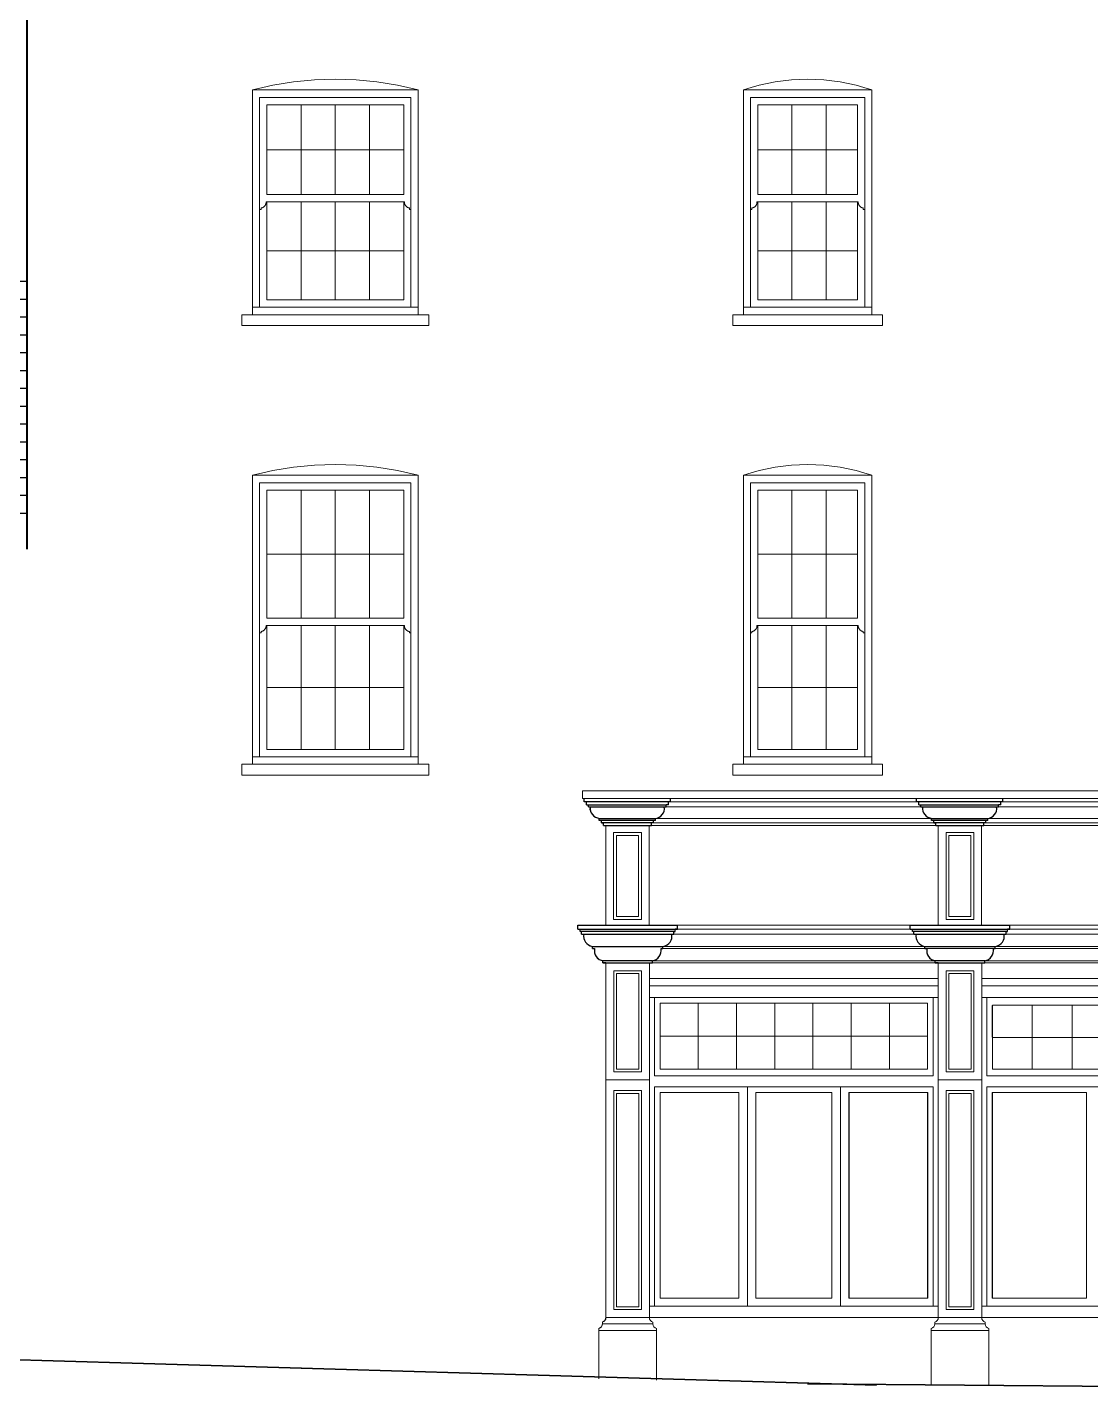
# Model space of a CAD drawing. Header units: millimetres. Extents: x -159872 to 386485, y -250577 to 158966.
# Drawn here: x 271554 to 279006, y 58651 to 68218 of the extents above; entities that cross this region are included whole.
import ezdxf

# ---------------------------------------------------------------- set-up
doc = ezdxf.new("R2010")
doc.units = ezdxf.units.MM
doc.layers.get('0').update_dxf_attribs({"lineweight": 25})
for name, color, linetype, lineweight in [('LDS-details', 4, 'Continuous', 25), ('LDS-elevation', 7, 'Continuous', 9), ('LDS-equipment-kitchen equipment', 3, 'Continuous', 13), ('LDS-ground line', 1, 'Continuous', 35), ('LDS-hatch', 253, 'Continuous', 9), ('LDS-hatch_Hatch', 7, 'Continuous', 5), ('LDS-struct-extg-doors windows', 7, 'Continuous', 9), ('LDS-struct-extg-walls', 1, 'Continuous', 40)]:
    doc.layers.add(name, color=color, linetype=linetype, lineweight=lineweight)

msp = doc.modelspace()

# ---------------------------------------------------------------- hatches: boundary and pattern name
at = {"layer": 'LDS-hatch_Hatch', "linetype": 'Continuous', "lineweight": 25}
h = msp.add_hatch(dxfattribs=at)
h.set_pattern_fill('_USER_1-4', color=41, scale=0.5, angle=315, style=0, pattern_type=2)
h.set_pattern_definition([(360, (355808.48, 52438.79), (-4e-10, 125), [])])
h.paths.add_polyline_path([(271554.13227, 66477.2566), (267871.86947, 66477.2566), (264812.13227, 64710.7165), (271554.13227, 64710.7165)])

# ---------------------------------------------------------------- linework, layer by layer
at = {"color": 7}
for p, q in [((275456.84641, 62790.38203), (275456.84641, 62814.15601)), ((276061.41942, 62790.38203), (276061.41942, 62814.15601)), ((277785.71203, 62790.38203), (277785.71203, 62814.15601)), ((278390.28505, 62790.38203), (278390.28505, 62814.15601))]:
    msp.add_line(p, q, dxfattribs=at)
at = {"layer": 'LDS-details', "color": 7}
for p, q in [((276061.41942, 62790.38203), (275456.84641, 62790.38203)), ((275471.90929, 62770.10607), (275471.90929, 62790.32471)), ((275471.90929, 62770.10607), (275486.81405, 62770.10607)), ((275486.81405, 62755.10607), (275486.81405, 62770.10607)), ((275486.81405, 62770.10607), (276031.45178, 62770.10607)), ((276031.45178, 62755.10607), (276031.45178, 62770.10607)), ((276046.35654, 62770.10607), (276031.45178, 62770.10607)), ((276046.35654, 62770.10607), (276046.35654, 62790.32471)), ((278390.28505, 62790.38203), (277785.71203, 62790.38203)), ((277800.77491, 62770.10607), (277800.77491, 62790.32471)), ((277800.77491, 62770.10607), (277815.67967, 62770.10607)), ((277815.67967, 62755.10607), (277815.67967, 62770.10607)), ((277815.67967, 62770.10607), (278360.31741, 62770.10607)), ((278360.31741, 62755.10607), (278360.31741, 62770.10607)), ((278375.22216, 62770.10607), (278360.31741, 62770.10607)), ((278375.22216, 62770.10607), (278375.22216, 62790.32471)), ((275486.81405, 62755.10607), (276031.45178, 62755.10607)), ((275562.25266, 62660.44865), (275562.25266, 62675.22188)), ((275562.25266, 62675.22188), (275956.01317, 62675.22188)), ((275563.08506, 62662.87354), (275563.08506, 62662.87355)), ((275955.18077, 62662.87354), (275955.18078, 62662.87355)), ((275956.01317, 62660.44865), (275956.01317, 62675.22188)), ((277815.67967, 62755.10607), (278360.31741, 62755.10607)), ((277891.11829, 62660.44865), (277891.11829, 62675.22188)), ((277891.11829, 62675.22188), (278284.87879, 62675.22188)), ((277891.95068, 62662.87354), (277891.95069, 62662.87355)), ((278284.0464, 62662.87354), (278284.0464, 62662.87355)), ((278284.87879, 62660.44865), (278284.87879, 62675.22188)), ((275956.01317, 62660.44865), (275562.25266, 62660.44865)), ((275562.25266, 62660.44865), (275562.25267, 62660.44865)), ((275562.25266, 62660.44865), (275562.25267, 62660.44865)), ((275576.85431, 62645.27191), (275576.85431, 62660.44865)), ((275941.41152, 62645.27191), (275576.85431, 62645.27191)), ((275576.85431, 62645.27191), (275576.85432, 62645.27191)), ((275576.85431, 62645.27191), (275576.85432, 62645.27191)), ((275577.90377, 62645.09517), (275591.26954, 62645.09517)), ((275591.26954, 62625.27191), (275591.26954, 62645.09517)), ((275591.26954, 62625.27191), (275926.99629, 62625.27191)), ((275940.36206, 62645.09517), (275926.99629, 62645.09517)), ((275926.99629, 62625.27191), (275926.99629, 62645.09517)), ((275941.41152, 62645.27191), (275941.41152, 62660.44865)), ((275941.41152, 62645.27191), (275941.41152, 62645.27191)), ((275941.41152, 62645.27191), (275941.41152, 62645.27191)), ((275956.01317, 62660.44865), (275956.01317, 62660.44865)), ((275956.01317, 62660.44865), (275956.01317, 62660.44865)), ((278284.87879, 62660.44865), (277891.11829, 62660.44865)), ((277891.11829, 62660.44865), (277891.11829, 62660.44865)), ((277891.11829, 62660.44865), (277891.11829, 62660.44865)), ((277905.71994, 62645.27191), (277905.71994, 62660.44865)), ((278270.27714, 62645.27191), (277905.71994, 62645.27191)), ((277905.71994, 62645.27191), (277905.71994, 62645.27191)), ((277905.71994, 62645.27191), (277905.71994, 62645.27191)), ((277906.7694, 62645.09517), (277920.13517, 62645.09517)), ((277920.13517, 62625.27191), (277920.13517, 62645.09517)), ((277920.13517, 62625.27191), (278255.86191, 62625.27191)), ((278269.22768, 62645.09517), (278255.86191, 62645.09517)), ((278255.86191, 62625.27191), (278255.86191, 62645.09517)), ((278270.27714, 62645.27191), (278270.27714, 62660.44865)), ((278270.27714, 62645.27191), (278270.27714, 62645.27191)), ((278270.27714, 62645.27191), (278270.27714, 62645.27191)), ((278284.87879, 62660.44865), (278284.87879, 62660.44865)), ((278284.87879, 62660.44865), (278284.87879, 62660.44865)), ((275413.03895, 61926.39825), (276109.22688, 61926.39825)), ((275413.03895, 61899.51499), (275413.03895, 61926.39825)), ((275413.03895, 61899.51499), (276109.22688, 61899.51499)), ((275413.03895, 61899.51499), (275427.94371, 61899.51499)), ((275427.94371, 61881.88106), (275427.94371, 61899.51499)), ((276094.32212, 61881.88106), (276094.32212, 61899.51499)), ((276109.22688, 61899.51499), (276094.32212, 61899.51499)), ((276109.22688, 61899.51499), (276094.32212, 61899.51499)), ((276109.22688, 61899.51499), (276109.22688, 61926.39825)), ((277741.90457, 61926.39825), (278438.0925, 61926.39825)), ((277741.90457, 61899.51499), (277741.90457, 61926.39825)), ((277741.90457, 61899.51499), (278438.0925, 61899.51499)), ((277741.90457, 61899.51499), (277756.80933, 61899.51499)), ((277756.80933, 61881.88106), (277756.80933, 61899.51499)), ((278423.18775, 61881.88106), (278423.18775, 61899.51499)), ((278438.0925, 61899.51499), (278423.18775, 61899.51499)), ((278438.0925, 61899.51499), (278423.18775, 61899.51499)), ((278438.0925, 61899.51499), (278438.0925, 61926.39825)), ((275438.37499, 61881.88106), (275427.94371, 61881.88106)), ((275438.37499, 61864.66723), (275438.37499, 61881.88106)), ((276083.89084, 61881.88106), (275438.37499, 61881.88106)), ((275438.37499, 61864.66723), (276083.89084, 61864.66723)), ((276083.89084, 61864.66723), (276083.89084, 61881.88106)), ((276083.89084, 61881.88106), (276094.32212, 61881.88106)), ((277767.24061, 61881.88106), (277756.80933, 61881.88106)), ((277767.24061, 61864.66723), (277767.24061, 61881.88106)), ((278412.75646, 61881.88106), (277767.24061, 61881.88106)), ((277767.24061, 61864.66723), (278412.75646, 61864.66723)), ((278412.75646, 61864.66723), (278412.75646, 61881.88106)), ((278412.75646, 61881.88106), (278423.18775, 61881.88106)), ((275512.40898, 61777.78304), (276008.45222, 61777.78304)), ((275513.81361, 61762.78304), (275513.81361, 61777.78304)), ((275513.81361, 61762.78304), (275513.81361, 61762.78304)), ((275513.81361, 61762.78304), (275513.81361, 61762.78304)), ((275513.81361, 61762.78304), (275528.90282, 61762.78304)), ((275995.08645, 61762.78304), (276008.45222, 61762.78304)), ((276008.45222, 61762.78304), (276008.45222, 61777.78304)), ((276008.45222, 61762.78304), (276008.45223, 61762.78304)), ((276008.45222, 61762.78304), (276008.45223, 61762.78304)), ((277841.2746, 61777.78304), (278337.31784, 61777.78304)), ((277842.67923, 61762.78304), (277842.67923, 61777.78304)), ((277842.67923, 61762.78304), (277842.67924, 61762.78304)), ((277842.67923, 61762.78304), (277842.67924, 61762.78304)), ((277842.67923, 61762.78304), (277857.76844, 61762.78304)), ((278323.95207, 61762.78304), (278337.31784, 61762.78304)), ((278337.31784, 61762.78304), (278337.31784, 61777.78304)), ((278337.31784, 61762.78304), (278337.31785, 61762.78304)), ((278337.31784, 61762.78304), (278337.31785, 61762.78304)), ((275544.55547, 61692.50048), (275544.55548, 61692.50048)), ((275587.71324, 61662.36104), (275587.71324, 61677.36104)), ((275934.24948, 61677.36104), (275587.71324, 61677.36104)), ((275587.71324, 61662.36104), (275934.55259, 61662.36104)), ((275607.99919, 61662.36104), (275589.61096, 61662.36104)), ((275934.55259, 61662.36104), (275934.55259, 61677.36104)), ((275977.71036, 61692.50048), (275977.71037, 61692.50048)), ((277873.42109, 61692.50048), (277873.4211, 61692.50048)), ((277916.57887, 61662.36104), (277916.57887, 61677.36104)), ((278263.11511, 61677.36104), (277916.57887, 61677.36104)), ((277916.57887, 61662.36104), (278263.41821, 61662.36104)), ((277936.86481, 61662.36104), (277918.47658, 61662.36104)), ((278263.41821, 61662.36104), (278263.41821, 61677.36104)), ((278306.57598, 61692.50048), (278306.57599, 61692.50048))]:
    msp.add_line(p, q, dxfattribs=at)
for centre, radius, start, end in [((275568.57739, 62745.79562), 70.57871, 172.419683972, 265.35578731), ((275948.11521, 62745.18939), 70.53762, 275.117067321, 8.081822491), ((277897.44302, 62745.79562), 70.57871, 172.419683972, 265.35578731), ((278276.98083, 62745.18939), 70.53762, 275.117067321, 8.081822491), ((275527.26289, 61851.2974), 75, 169.73131448, 259.731314479), ((275996.66449, 61851.64362), 75, 279.999999999, 9.999999999), ((277856.12852, 61851.2974), 75, 169.73131448, 259.731314479), ((278325.53011, 61851.64362), 75, 279.999999999, 9.999999999), ((275601.2899, 61749.66374), 73.56634, 169.72733108, 260.648644312), ((275922.6383, 61750.00529), 73.56634, 279.081130264, 10.002443498), ((277930.15552, 61749.66374), 73.56634, 169.72733108, 260.648644312), ((278251.50392, 61750.00529), 73.56634, 279.081130264, 10.002443498)]:
    msp.add_arc(centre, radius, start, end, dxfattribs=at)
at = {"layer": 'LDS-elevation', "lineweight": 18, "flags": 128}
for points in [[(284705.13227, 62869.15601), (275443.58924, 62869.15601), (275443.58924, 62814.15601), (275456.84641, 62814.15601), (275456.84641, 62790.38203), (275471.90929, 62790.32471), (275471.90929, 62770.10607), (275486.81405, 62770.10607), (275486.81405, 62755.10607), (275498.61548, 62755.10607), (275496.22041, 62737.10871), (275502.80741, 62720.1897), (275513.64051, 62701.48656), (275534.78198, 62680.3451), (275562.86277, 62675.44865), (275562.25266, 62660.44865), (275576.85431, 62660.44865), (275577.90377, 62645.09517), (275591.26954, 62645.09517), (275591.26954, 62625.27191), (275607.99919, 62625.27191), (275607.99919, 61926.39825), (275413.03895, 61926.39825), (275413.03895, 61899.51499), (275427.94371, 61899.51499), (275427.94371, 61881.88106), (275438.37499, 61881.88106), (275438.37499, 61864.66723), (275453.4642, 61864.66723), (275453.4642, 61837.92757), (275465.62543, 61808.56774), (275484.53324, 61789.65994), (275513.81361, 61777.78304), (275513.81361, 61762.78304), (275528.90282, 61762.78304), (275528.90282, 61736.54445), (275541.16665, 61707.27033), (275558.89649, 61689.5405), (275587.71324, 61677.36104), (275587.71324, 61662.36104), (275607.99919, 61662.36104), (275608.99919, 59178.57844), (275602.02642, 59158.07415), (275583.99919, 59146.07147), (275583.99919, 59133.57844), (275577.02642, 59113.07415), (275558.99919, 59101.07147), (275558.99919, 58761.57266), (277287.73569, 58710.55823), (277655.73396, 58707.62589), (279962.57881, 58689.24416)], [(275443.58924, 62869.15601), (275443.58924, 62814.15601), (275456.84641, 62814.15601), (275456.84641, 62790.38203), (275471.90929, 62790.32471), (275471.90929, 62770.10607), (275486.81405, 62770.10607), (275486.81405, 62755.10607), (275498.61548, 62755.10607)]]:
    msp.add_lwpolyline(points, dxfattribs=at)
for points in [[(275988.26664, 61380.88016), (277862.86481, 61380.88016), (277862.86481, 60917.1484), (275988.26664, 60917.1484)], [(280548.25376, 60923.09877), (278317.13537, 60917.69819), (278316.05477, 61364.12396), (280547.17316, 61369.52454)], [(275988.26664, 60754.30042), (276540.26664, 60754.30042), (276540.26664, 59313.57844), (275988.26664, 59313.57844)], [(276660.26664, 60754.30042), (277192.26664, 60754.30042), (277192.26664, 59313.57844), (276660.26664, 59313.57844)], [(277312.26664, 60754.30042), (277864.26664, 60754.30042), (277864.26664, 59313.57844), (277312.26664, 59313.57844)], [(278315.73043, 60754.30042), (278975.79893, 60754.30042), (278975.79893, 59313.57844), (278315.73043, 59313.57844)]]:
    msp.add_lwpolyline(points, close=True, dxfattribs=at)
at = {"layer": 'LDS-equipment-kitchen equipment', "color": 7}
for centre, radius, start, end in [((273712.13102, 65574.04689), 2280.16667, 75.263897857, 104.736102143), ((277022.13124, 66466.71227), 1387.50129, 71.075364483, 108.924635517), ((273712.13124, 62873.98519), 2280.16667, 75.263897857, 104.736102143), ((277022.13146, 63766.65057), 1387.50129, 71.075364483, 108.924635517)]:
    msp.add_arc(centre, radius, start, end, dxfattribs=at)
at = {"layer": 'LDS-ground line', "color": 7}
for p, q in [((261311.13227, 59182.0224), (277505.88601, 58704.12068)), ((277022.13205, 58712.67465), (284705.13227, 58651.45388))]:
    msp.add_line(p, q, dxfattribs=at)
at = {"layer": 'LDS-hatch', "color": 7}
for p, q in [((276061.41942, 62814.15601), (283259.8082, 62814.15601)), ((276061.41942, 62814.15601), (284705.75599, 62814.15601)), ((276061.41942, 62790.38203), (277785.71203, 62790.38203)), ((278390.28505, 62790.38203), (284828.16777, 62790.38203)), ((275956.01317, 62675.22188), (283289.4408, 62675.22188)), ((276017.95227, 62755.10607), (283214.00218, 62755.10607)), ((275926.99629, 62625.27191), (283318.45768, 62625.27191)), ((275941.41152, 62645.27191), (277906.7694, 62645.09517)), ((278270.27714, 62645.27191), (284708.80751, 62644.69292)), ((276094.32212, 61899.51499), (277741.90457, 61899.51499)), ((276109.22688, 61926.39825), (277741.90457, 61926.39825)), ((278438.0925, 61926.39825), (280460.44717, 61926.39825)), ((278438.0925, 61899.51499), (284805.31275, 61899.51499)), ((276070.52507, 61864.66723), (283165.56312, 61864.66723)), ((276008.45222, 61762.80901), (284812.85197, 61762.80901)), ((276009.6881, 61777.78304), (277842.75868, 61777.4987)), ((278338.55372, 61777.78304), (284719.44284, 61776.79327)), ((275934.24976, 61677.36109), (277918.20185, 61677.07507)), ((275934.55259, 61662.36104), (280639.41229, 61662.36104)), ((278263.41821, 61677.36104), (284645.54321, 61676.44096)), ((275913.26664, 61553.9559), (277937.86481, 61553.9559)), ((278242.13227, 61553.9559), (280622.73043, 61553.9559)), ((275913.26664, 61502.94151), (277937.86481, 61502.94151)), ((278242.13227, 61502.94151), (280622.73043, 61502.94151))]:
    msp.add_line(p, q, dxfattribs=at)
at = {"layer": 'LDS-hatch', "color": 7, "flags": 128}
for points in [[(275857.26664, 61967.9651), (275662.99919, 61967.9651), (275662.99919, 62576.19321), (275857.26664, 62576.19321)], [(278186.13227, 61967.9651), (277991.86481, 61967.9651), (277991.86481, 62576.19321), (278186.13227, 62576.19321)], [(275837.26664, 61987.9651), (275682.99919, 61987.9651), (275682.99919, 62556.19321), (275837.26664, 62556.19321)], [(278166.13227, 61987.9651), (278011.86481, 61987.9651), (278011.86481, 62556.19321), (278166.13227, 62556.19321)], [(275858.26664, 60898.70708), (275663.99919, 60898.70708), (275663.99919, 61607.36104), (275858.26664, 61607.36104)], [(275838.26664, 60918.70708), (275683.99919, 60918.70708), (275683.99919, 61587.36104), (275838.26664, 61587.36104)], [(278187.13227, 60898.70708), (277992.86481, 60898.70708), (277992.86481, 61607.36104), (278187.13227, 61607.36104)], [(278167.13227, 60918.70708), (278012.86481, 60918.70708), (278012.86481, 61587.36104), (278167.13227, 61587.36104)], [(275858.26664, 59233.57844), (275663.99919, 59233.57844), (275663.99919, 60768.70708), (275858.26664, 60768.70708)], [(275838.26664, 59253.57844), (275683.99919, 59253.57844), (275683.99919, 60748.70708), (275838.26664, 60748.70708)], [(278187.13227, 59233.57844), (277992.86481, 59233.57844), (277992.86481, 60768.70708), (278187.13227, 60768.70708)], [(278167.13227, 59253.57844), (278012.86481, 59253.57844), (278012.86481, 60748.70708), (278167.13227, 60748.70708)]]:
    msp.add_lwpolyline(points, close=True, dxfattribs=at)
at = {"layer": 'LDS-struct-extg-doors windows', "color": 7}
for p, q in [((273132.13102, 67779.21356), (273132.12991, 66204.21356)), ((273132.13102, 67779.19931), (273132.12991, 66204.21356)), ((273132.13102, 67779.19931), (273132.12991, 66204.21356)), ((274292.13102, 67779.21356), (273132.13102, 67779.21356)), ((274292.13102, 67779.20643), (273132.13102, 67779.19931)), ((274292.13102, 67779.20643), (273132.13102, 67779.19931)), ((274292.13102, 67779.21356), (274292.12991, 66204.21356)), ((274292.12991, 66204.22068), (274292.13102, 67779.20643)), ((274292.13102, 67779.20643), (274292.12991, 66204.22068)), ((276572.13102, 67779.21356), (276572.12991, 66204.21356)), ((276572.13102, 67779.19931), (276572.12991, 66204.21356)), ((276572.13102, 67779.19931), (276572.12991, 66204.21356)), ((277472.13145, 67779.21356), (276572.13102, 67779.21356)), ((277472.13145, 67779.20643), (276572.13102, 67779.19931)), ((277472.13145, 67779.20643), (276572.13102, 67779.19931)), ((277472.13145, 67779.21356), (277472.13034, 66204.21356)), ((277472.13034, 66204.22068), (277472.13145, 67779.20643)), ((277472.13145, 67779.20643), (277472.13034, 66204.22068)), ((273182.13102, 67727.02581), (273182.12991, 66256.38706)), ((273182.13102, 67727.02581), (274242.13102, 67727.03293)), ((273232.13102, 67674.85231), (274192.13102, 67674.85943)), ((273232.13102, 67674.85231), (273232.13124, 67046.42123)), ((273472.13102, 67674.85943), (273472.13124, 67046.42835)), ((273712.13102, 67674.85943), (273712.13124, 67046.42835)), ((273952.13102, 67674.85943), (273952.13124, 67046.42835)), ((274192.13102, 67674.85943), (274192.13124, 67046.42835)), ((274242.13102, 67727.03293), (274242.12991, 66256.39418)), ((276622.13102, 67727.02581), (276622.12991, 66256.38706)), ((276622.13102, 67727.02581), (277422.13145, 67727.03293)), ((276672.13102, 67674.85231), (277372.13145, 67674.85943)), ((276672.13102, 67674.85231), (276672.13124, 67046.42123)), ((276912.13102, 67674.85943), (276912.13124, 67046.42835)), ((277152.13102, 67674.85943), (277152.13124, 67046.42835)), ((277372.13145, 67674.85943), (277372.13167, 67046.42835)), ((277422.13145, 67727.03293), (277422.13034, 66256.39418)), ((273232.13113, 67360.63677), (274192.13113, 67360.64389)), ((276672.13113, 67360.63677), (277372.13156, 67360.64389)), ((273227.13124, 66994.24773), (274197.13124, 66994.25485)), ((273227.13124, 66994.24773), (273227.13124, 66989.03038)), ((273232.13124, 66994.24773), (273232.12991, 66308.56056)), ((273232.13124, 67046.42123), (274192.13124, 67046.42835)), ((273472.13124, 66994.24773), (273472.12991, 66308.56056)), ((273712.13124, 66994.24773), (273712.12991, 66308.56056)), ((273952.13124, 66994.24773), (273952.12991, 66308.56056)), ((274192.13124, 66994.25485), (274192.12991, 66308.56768)), ((274197.13124, 66994.25485), (274197.13124, 66989.0375)), ((276667.13124, 66994.24773), (277377.13167, 66994.25485)), ((276667.13124, 66994.24773), (276667.13124, 66989.03038)), ((276672.13124, 66994.24773), (276672.12991, 66308.56056)), ((276672.13124, 67046.42123), (277372.13167, 67046.42835)), ((276912.13124, 66994.24773), (276912.12991, 66308.56056)), ((277152.13124, 66994.24773), (277152.12991, 66308.56056)), ((277372.13167, 66994.25485), (277372.13034, 66308.56768)), ((277377.13167, 66994.25485), (277377.13167, 66989.0375)), ((273182.13124, 66942.07423), (273192.13124, 66942.07423)), ((273192.13124, 66952.50893), (273192.13124, 66942.07423)), ((274232.13124, 66952.51605), (274232.13124, 66942.08135)), ((274242.13124, 66942.08135), (274232.13124, 66942.08135)), ((276622.13124, 66942.07423), (276632.13124, 66942.07423)), ((276632.13124, 66952.50893), (276632.13124, 66942.07423)), ((277412.13167, 66952.51605), (277412.13167, 66942.08135)), ((277422.13167, 66942.08135), (277412.13167, 66942.08135)), ((273232.13057, 66651.40414), (274192.13057, 66651.41127)), ((276672.13057, 66651.40414), (277372.13101, 66651.41127)), ((273232.12991, 66308.56056), (274192.12991, 66308.56768)), ((276672.12991, 66308.56056), (277372.13034, 66308.56768)), ((273057.12991, 66204.21356), (273057.12991, 66129.21356)), ((274367.12991, 66204.21356), (273057.12991, 66204.21356)), ((273132.12991, 66256.38706), (274292.12991, 66256.39418)), ((273132.12991, 66204.21356), (274292.12991, 66204.22068)), ((273132.12991, 66204.21356), (274292.12991, 66204.22068)), ((274367.12991, 66204.21356), (274367.12991, 66129.21356)), ((276497.12991, 66204.21356), (276497.12991, 66129.21356)), ((277547.13034, 66204.21356), (276497.12991, 66204.21356)), ((276572.12991, 66256.38706), (277472.13034, 66256.39418)), ((276572.12991, 66204.21356), (277472.13034, 66204.22068)), ((276572.12991, 66204.21356), (277472.13034, 66204.22068)), ((277547.13034, 66204.21356), (277547.13034, 66129.21356)), ((274367.12991, 66129.21356), (273057.12991, 66129.21356)), ((277547.13034, 66129.21356), (276497.12991, 66129.21356)), ((273132.13124, 65079.15186), (273132.13124, 63054.15542)), ((274292.13124, 65079.15186), (273132.13124, 65079.15186)), ((274292.13124, 65079.14473), (273132.13124, 65079.13761)), ((274292.13124, 65079.14473), (273132.13124, 65079.13761)), ((273132.13124, 65079.13761), (273132.13124, 63054.15542)), ((273132.13124, 65079.13761), (273132.13124, 63054.15542)), ((274292.13124, 65079.15186), (274292.13124, 63054.15542)), ((274292.13124, 63054.16255), (274292.13124, 65079.14473)), ((274292.13124, 65079.14473), (274292.13124, 63054.16255)), ((276572.13124, 65079.15186), (276572.13124, 63054.15542)), ((277472.13167, 65079.15186), (276572.13124, 65079.15186)), ((277472.13167, 65079.14473), (276572.13124, 65079.13761)), ((277472.13167, 65079.14473), (276572.13124, 65079.13761)), ((276572.13124, 65079.13761), (276572.13124, 63054.15542)), ((276572.13124, 65079.13761), (276572.13124, 63054.15542)), ((277472.13167, 65079.15186), (277472.13167, 63054.15542)), ((277472.13167, 63054.16255), (277472.13167, 65079.14473)), ((277472.13167, 65079.14473), (277472.13167, 63054.16255)), ((273182.13124, 65026.96411), (274242.13124, 65026.97123)), ((273182.13124, 65026.96411), (273182.13124, 63106.32892)), ((273232.13124, 64974.79061), (274192.13124, 64974.79773)), ((273232.13124, 64974.79061), (273232.13124, 64078.99298)), ((273472.13124, 64974.79773), (273472.13124, 64079.0001)), ((273712.13124, 64974.79773), (273712.13124, 64079.0001)), ((273952.13124, 64974.79773), (273952.13124, 64079.0001)), ((274192.13124, 64974.79773), (274192.13124, 64079.0001)), ((274242.13124, 65026.97123), (274242.13124, 63106.33605)), ((276622.13124, 65026.96411), (277422.13167, 65026.97123)), ((276622.13124, 65026.96411), (276622.13124, 63106.32892)), ((276672.13124, 64974.79061), (277372.13167, 64974.79773)), ((276672.13124, 64974.79061), (276672.13124, 64078.99298)), ((276912.13124, 64974.79773), (276912.13124, 64079.0001)), ((277152.13124, 64974.79773), (277152.13124, 64079.0001)), ((277372.13167, 64974.79773), (277372.13167, 64079.0001)), ((277422.13167, 65026.97123), (277422.13167, 63106.33605)), ((273232.13124, 64526.89179), (274192.13124, 64526.89892)), ((276672.13124, 64526.89179), (277372.13167, 64526.89892)), ((273227.13124, 64026.81948), (274197.13124, 64026.8266)), ((273227.13124, 64026.81948), (273227.13124, 64021.60213)), ((273232.13124, 64078.99298), (274192.13124, 64079.0001)), ((273232.13124, 64026.81948), (273232.13124, 63158.50242)), ((273472.13124, 64026.81948), (273472.13124, 63158.50242)), ((273712.13124, 64026.81948), (273712.13124, 63158.50242)), ((273952.13124, 64026.81948), (273952.13124, 63158.50242)), ((274192.13124, 64026.8266), (274192.13124, 63158.50955)), ((274197.13124, 64026.8266), (274197.13124, 64021.60925)), ((276667.13124, 64026.81948), (277377.13167, 64026.8266)), ((276667.13124, 64026.81948), (276667.13124, 64021.60213)), ((276672.13124, 64078.99298), (277372.13167, 64079.0001)), ((276672.13124, 64026.81948), (276672.13124, 63158.50242)), ((276912.13124, 64026.81948), (276912.13124, 63158.50242)), ((277152.13124, 64026.81948), (277152.13124, 63158.50242)), ((277372.13167, 64026.8266), (277372.13167, 63158.50955)), ((277377.13167, 64026.8266), (277377.13167, 64021.60925)), ((273182.13124, 63974.64598), (273192.13124, 63974.64598)), ((273192.13124, 63985.08068), (273192.13124, 63974.64598)), ((274232.13124, 63985.0878), (274232.13124, 63974.6531)), ((274242.13124, 63974.6531), (274232.13124, 63974.6531)), ((276622.13124, 63974.64598), (276632.13124, 63974.64598)), ((276632.13124, 63985.08068), (276632.13124, 63974.64598)), ((277412.13167, 63985.0878), (277412.13167, 63974.6531)), ((277422.13167, 63974.6531), (277412.13167, 63974.6531)), ((273232.13124, 63592.66095), (274192.13124, 63592.66807)), ((276672.13124, 63592.66095), (277372.13167, 63592.66807)), ((273232.13124, 63158.50242), (274192.13124, 63158.50955)), ((276672.13124, 63158.50242), (277372.13167, 63158.50955)), ((273057.13124, 63054.15542), (273057.13124, 62979.15542)), ((274367.13124, 63054.15542), (273057.13124, 63054.15542)), ((273132.13124, 63106.32892), (274292.13124, 63106.33605)), ((273132.13124, 63054.15542), (274292.13124, 63054.16255)), ((273132.13124, 63054.15542), (274292.13124, 63054.16255)), ((274367.13124, 63054.15542), (274367.13124, 62979.15542)), ((276497.13124, 63054.15542), (276497.13124, 62979.15542)), ((277547.13167, 63054.15542), (276497.13124, 63054.15542)), ((276572.13124, 63106.32892), (277472.13167, 63106.33605)), ((276572.13124, 63054.15542), (277472.13167, 63054.16255)), ((276572.13124, 63054.15542), (277472.13167, 63054.16255)), ((277547.13167, 63054.15542), (277547.13167, 62979.15542)), ((274367.13124, 62979.15542), (273057.13124, 62979.15542)), ((277547.13167, 62979.15542), (276497.13124, 62979.15542)), ((275443.58924, 62869.15601), (284705.13227, 62869.15601)), ((275443.58924, 62814.15601), (275443.58924, 62869.15601)), ((275456.84641, 62814.15601), (276061.41942, 62814.15601)), ((277785.71203, 62814.15601), (278390.28505, 62814.15601)), ((275607.99919, 61926.39825), (275607.99919, 62625.27191)), ((275912.26664, 61926.39825), (275912.26664, 62625.27191)), ((277936.86481, 61926.39825), (277936.86481, 62625.27191)), ((278241.13227, 61926.39825), (278241.13227, 62625.27191)), ((275608.99919, 59178.57844), (275608.99919, 61662.36104)), ((275913.26664, 59178.57844), (275913.26664, 61662.36104)), ((277937.86481, 59178.57844), (277937.86481, 61662.36104)), ((278242.13227, 59178.57844), (278242.13227, 61662.36104)), ((275913.26664, 61420.88016), (277937.86481, 61420.88016)), ((275948.26664, 60872.1484), (275948.26664, 61420.88016)), ((277902.86481, 60872.1484), (277902.86481, 61420.88016)), ((280622.73043, 61420.88016), (278242.13227, 61420.88016)), ((278277.13227, 61420.88016), (280587.73043, 61420.88016)), ((278277.13227, 60872.1484), (278277.13227, 61420.88016)), ((275988.26664, 60917.1484), (275988.26664, 61380.88016)), ((275988.26664, 61380.88016), (277862.86481, 61380.88016)), ((275988.26664, 60917.1484), (275988.26664, 61380.88016)), ((276256.12379, 60917.1484), (276256.12379, 61380.88016)), ((276523.98093, 60917.1484), (276523.98093, 61380.88016)), ((276791.83807, 60917.1484), (276791.83807, 61380.88016)), ((277059.69521, 60917.1484), (277059.69521, 61380.88016)), ((277327.55236, 60917.1484), (277327.55236, 61380.88016)), ((277595.4095, 60917.1484), (277595.4095, 61380.88016)), ((277862.86481, 60917.1484), (277862.86481, 61380.88016)), ((278317.13227, 60917.1484), (278317.13227, 61366.82672)), ((278317.13227, 61366.82672), (280547.73043, 61366.82672)), ((278317.13227, 60917.1484), (278317.13227, 61366.82672)), ((278596.00727, 60922.1484), (278596.00727, 61366.82672)), ((278874.88227, 60922.1484), (278874.88227, 61366.82672)), ((275988.26664, 61149.01428), (277862.86481, 61149.01428)), ((278317.13227, 61139.30042), (280547.73043, 61139.30042)), ((275608.99919, 60843.56268), (275913.26664, 60843.56268)), ((275948.26664, 60872.1484), (277902.86481, 60872.1484)), ((275988.26664, 60917.1484), (277862.86481, 60917.1484)), ((277937.86481, 60843.56268), (278242.13227, 60843.56268)), ((278277.13227, 60872.1484), (280587.73043, 60872.1484)), ((278317.13227, 60917.1484), (280547.73043, 60917.1484)), ((275948.26664, 60794.30042), (277902.86481, 60794.30042)), ((275948.26664, 59258.57844), (275948.26664, 60794.30042)), ((275988.26664, 60754.30042), (276540.26664, 60754.30042)), ((275988.26664, 59313.57844), (275988.26664, 60754.30042)), ((276540.26664, 60754.30042), (276540.26664, 59313.57844)), ((276600.26664, 60794.30042), (276600.26664, 59258.57844)), ((276660.26664, 60754.30042), (276660.26664, 59313.57844)), ((276660.26664, 60754.30042), (277192.26664, 60754.30042)), ((277192.26664, 59313.57844), (277192.26664, 60754.30042)), ((277252.26664, 59258.57844), (277252.26664, 60794.30042)), ((277311.86481, 60754.30042), (277311.86481, 59313.57844)), ((277862.86481, 60754.30042), (277311.86481, 60754.30042)), ((277862.86481, 59313.57844), (277862.86481, 60754.30042)), ((277902.86481, 59258.57844), (277902.86481, 60794.30042)), ((278277.13227, 60794.30042), (280587.73043, 60794.30042)), ((278277.13227, 59258.57844), (278277.13227, 60794.30042)), ((278317.13227, 60754.30042), (278975.79893, 60754.30042)), ((278317.13227, 59313.57844), (278317.13227, 60754.30042)), ((278975.79893, 60754.30042), (278975.79893, 59313.57844)), ((275988.26664, 59313.57844), (276540.26664, 59313.57844)), ((276660.26664, 59313.57844), (277192.26664, 59313.57844)), ((277862.86481, 59313.57844), (277311.86481, 59313.57844)), ((278317.13227, 59313.57844), (278975.79893, 59313.57844)), ((275913.26664, 59258.57844), (277937.86481, 59258.57844)), ((278242.13227, 59258.57844), (280622.73043, 59258.57844)), ((275583.99919, 59146.07147), (275583.99919, 59133.57844)), ((275583.99919, 59146.07147), (275583.99919, 59133.57844)), ((275583.99919, 59133.57844), (275938.26664, 59133.57844)), ((275608.99919, 59178.57844), (275913.26664, 59178.57844)), ((275913.26664, 59178.57844), (277937.86481, 59178.57844)), ((275938.26664, 59146.07147), (275938.26664, 59133.57844)), ((277912.86481, 59146.07147), (277912.86481, 59133.57844)), ((277912.86481, 59133.57844), (278267.13227, 59133.57844)), ((277937.86481, 59178.57844), (278242.13227, 59178.57844)), ((278242.13227, 59178.57844), (280622.73043, 59178.57844)), ((278267.13227, 59146.07147), (278267.13227, 59133.57844)), ((275558.99919, 59087.6374), (275558.99919, 59101.07147)), ((275558.99919, 59087.6374), (275558.99919, 58748.58118)), ((275963.26664, 59087.6374), (275558.99919, 59087.6374)), ((275608.99919, 59087.6374), (275963.26664, 59087.6374)), ((275876.39252, 59087.6374), (275876.39253, 59087.63741)), ((275963.26664, 59101.07147), (275963.26664, 59087.6374)), ((275963.26664, 59087.6374), (275963.26664, 58739.34904)), ((277887.86481, 59087.6374), (277887.86481, 59101.07147)), ((277887.86481, 59087.6374), (277887.86481, 58705.77619)), ((278292.13227, 59087.6374), (277887.86481, 59087.6374)), ((277937.86481, 59087.6374), (278292.13227, 59087.6374)), ((278205.25815, 59087.6374), (278205.25815, 59087.63741)), ((278292.13227, 59101.07147), (278292.13227, 59087.6374)), ((278292.13227, 59087.6374), (278292.13227, 58702.55485))]:
    msp.add_line(p, q, dxfattribs=at)
at = {"layer": 'LDS-struct-extg-doors windows', "color": 7, "flags": 128}
for points in [[(275607.99919, 61926.39825), (275607.99919, 62625.27191), (275912.26664, 62625.27191), (275912.26664, 61926.39825)], [(277936.86481, 61926.39825), (277936.86481, 62625.27191), (278241.13227, 62625.27191), (278241.13227, 61926.39825)]]:
    msp.add_lwpolyline(points, dxfattribs=at)
for points in [[(275913.26664, 60843.56268), (275608.99919, 60843.56268), (275608.99919, 61662.36104), (275913.26664, 61662.36104)], [(278242.13227, 60843.56268), (277937.86481, 60843.56268), (277937.86481, 61662.36104), (278242.13227, 61662.36104)], [(275913.26664, 59178.57844), (275608.99919, 59178.57844), (275608.99919, 60843.56268), (275913.26664, 60843.56268)], [(278242.13227, 59178.57844), (277937.86481, 59178.57844), (277937.86481, 60843.56268), (278242.13227, 60843.56268)]]:
    msp.add_lwpolyline(points, close=True, dxfattribs=at)
at = {"layer": 'LDS-struct-extg-doors windows', "color": 7}
for centre, start, end in [((275550.36513, 59133.57844), 284.87468854, 0), ((275575.36513, 59178.57844), 284.87468854, 0), ((275946.9007, 59178.57844), 180, 255.125311453), ((275971.9007, 59133.57844), 180, 255.125311453), ((277879.23075, 59133.57844), 284.87468854, 0), ((277904.23075, 59178.57844), 284.87468854, 0), ((278275.76633, 59178.57844), 180, 255.125311453), ((278300.76633, 59133.57844), 180, 255.125311453)]:
    msp.add_arc(centre, 33.63406, start, end, dxfattribs=at)
for points in [[(273192.13124, 66952.50893), (273204.50561, 66952.50893), (273227.13124, 66976.1181), (273227.13124, 66989.03038)], [(274197.13124, 66989.0375), (274197.13124, 66976.12522), (274219.75687, 66952.51605), (274232.13124, 66952.51605)], [(276632.13124, 66952.50893), (276644.50561, 66952.50893), (276667.13124, 66976.1181), (276667.13124, 66989.03038)], [(277377.13167, 66989.0375), (277377.13167, 66976.12522), (277399.7573, 66952.51605), (277412.13167, 66952.51605)], [(273192.13124, 63985.08068), (273204.50561, 63985.08068), (273227.13124, 64008.68984), (273227.13124, 64021.60213)], [(274197.13124, 64021.60925), (274197.13124, 64008.69697), (274219.75687, 63985.0878), (274232.13124, 63985.0878)], [(276632.13124, 63985.08068), (276644.50561, 63985.08068), (276667.13124, 64008.68984), (276667.13124, 64021.60213)], [(277377.13167, 64021.60925), (277377.13167, 64008.69697), (277399.7573, 63985.0878), (277412.13167, 63985.0878)]]:
    msp.add_open_spline(points, degree=2, dxfattribs=at)
at = {"layer": 'LDS-struct-extg-walls', "color": 7}
msp.add_line((271554.13227, 64560.7165), (271554.13227, 69031.22505), dxfattribs=at)

doc.saveas('drawing.dxf')
